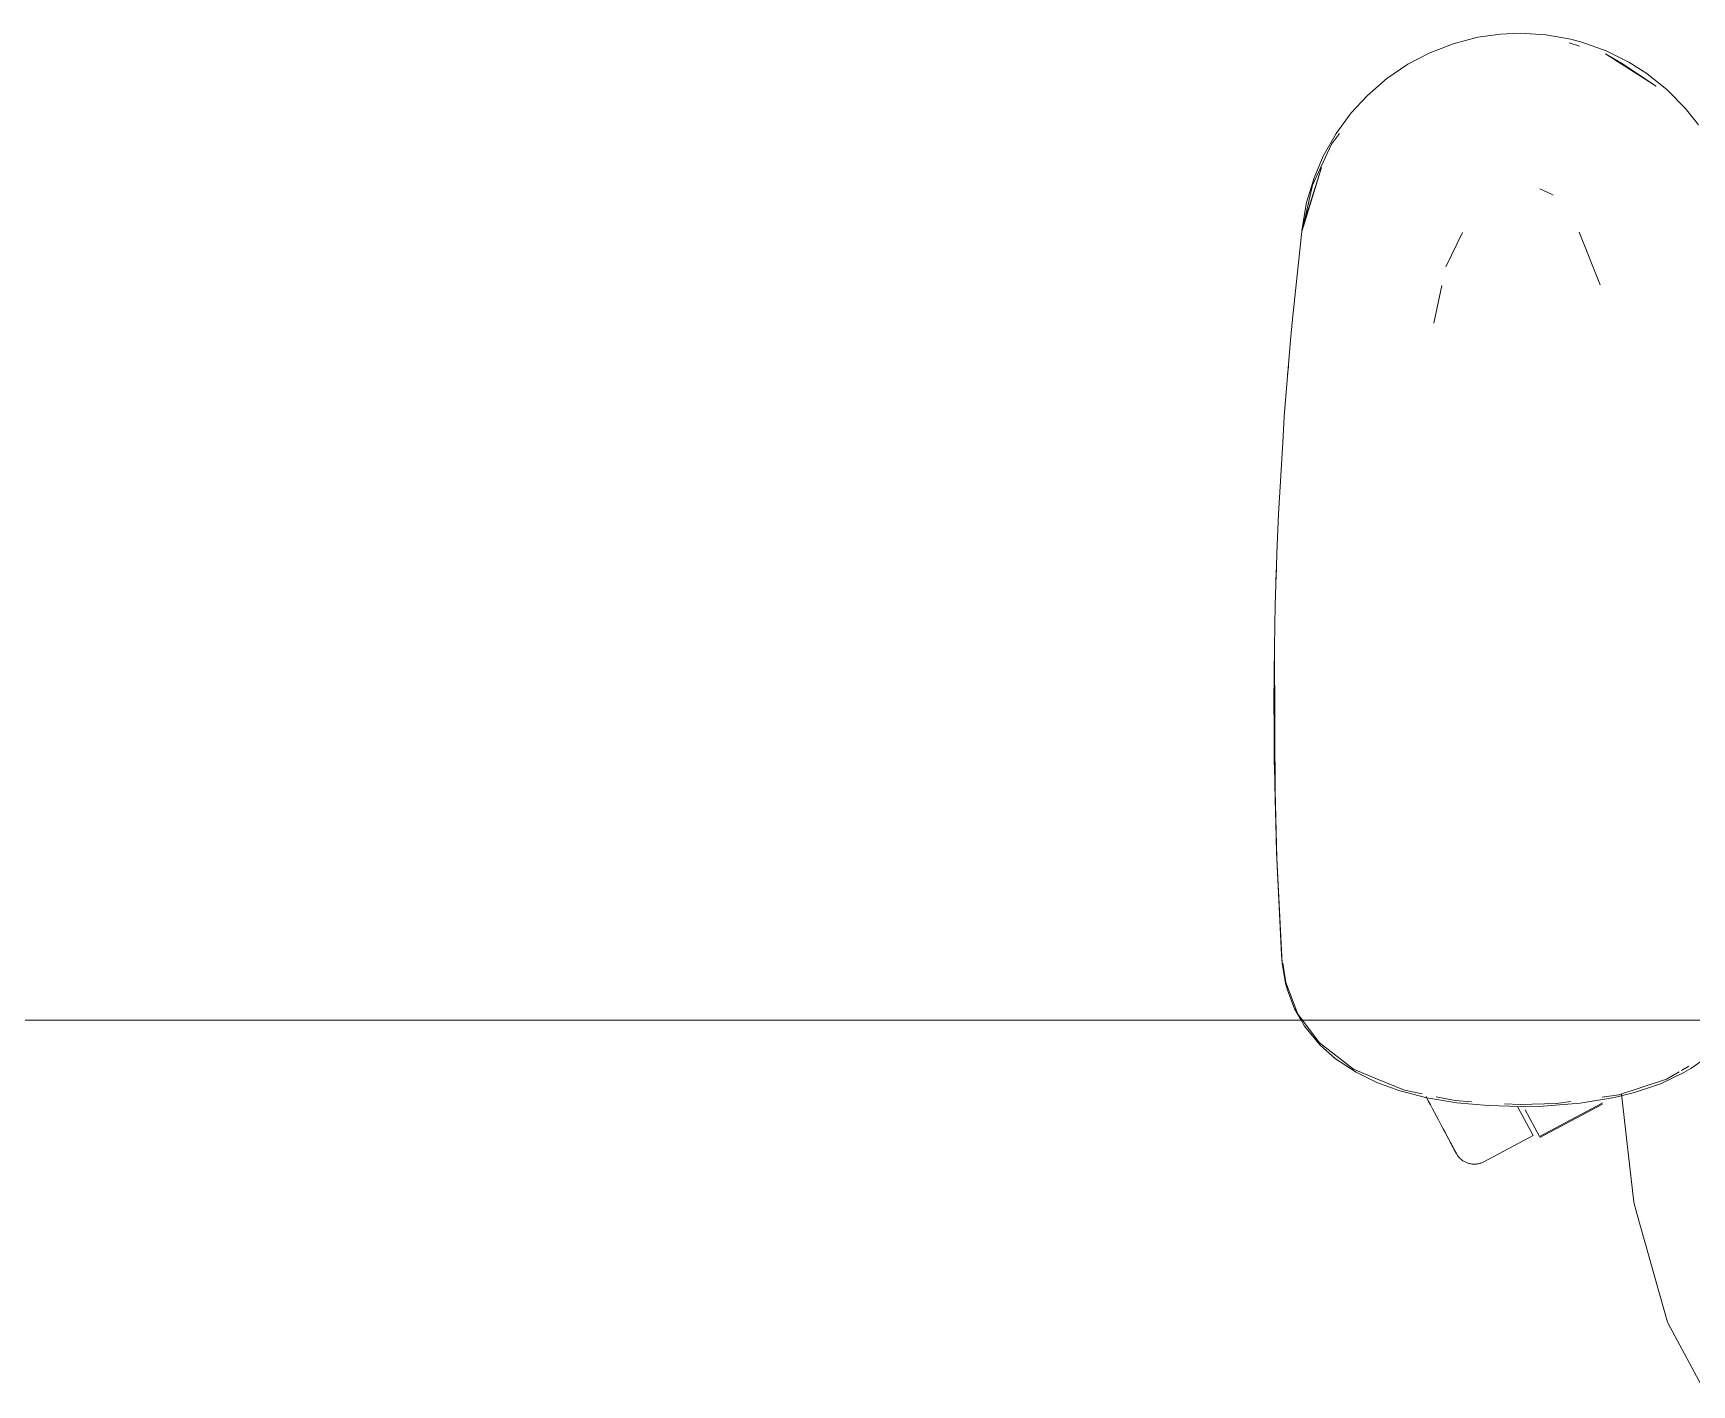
# Model space of a CAD drawing. Header units: millimetres. Extents: x 155927 to 317870, y -36033 to 97293.
# Drawn here: x 177745.5 to 178072.1, y 18435.4 to 18701.5 of the extents above; entities that cross this region are included whole.
import ezdxf

# ---------------------------------------------------------------- set-up
doc = ezdxf.new("R2010")
doc.units = ezdxf.units.MM
doc.header["$MEASUREMENT"] = 0
doc.layers.add('G-IMPT', color=8, linetype='CONTINUOUS', lineweight=9)
doc.layers.add('I-FURN', color=8, linetype='CONTINUOUS', lineweight=9)

msp = doc.modelspace()

# ---------------------------------------------------------------- linework, layer by layer
at = {"layer": 'G-IMPT'}
for p, q in [((178029.93, 18700.71), (178025.06, 18699.44)), ((178029.93, 18700.71), (178034.44, 18701.35)), ((178038.29, 18701.53), (178034.44, 18701.35)), ((178038.29, 18701.53), (178043.33, 18701.23)), ((178043.33, 18701.23), (178048.28, 18700.35)), ((178048.28, 18700.35), (178050.41, 18699.78)), ((178016.19, 18695.42), (178020.35, 18697.61)), ((178020.35, 18697.61), (178025.06, 18699.44)), ((178049.97, 18698.99), (178047.94, 18699.6)), ((178055.18, 18698.07), (178050.41, 18699.78)), ((178055.09, 18697.43), (178058.76, 18695.27)), ((178055.09, 18697.43), (178065.04, 18691.1)), ((178055.18, 18698.07), (178059.69, 18695.83)), ((178016.19, 18695.42), (178012.02, 18692.59)), ((178058.76, 18695.27), (178065.04, 18691.1)), ((178059.69, 18695.83), (178063.24, 18693.57)), ((178012.02, 18692.59), (178008.19, 18689.27)), ((178067.21, 18690.38), (178063.24, 18693.57)), ((178067.21, 18690.38), (178070.76, 18686.77)), ((178005.02, 18685.83), (178008.19, 18689.27)), ((178005.02, 18685.83), (178002.03, 18681.75)), ((178070.76, 18686.77), (178073.39, 18683.47)), ((177999.51, 18677.31), (178002.03, 18681.75)), ((178002.72, 18681.79), (178001.12, 18679.68)), ((177997.38, 18671.62), (178001.12, 18679.68)), ((177995.34, 18662.65), (177999.17, 18675.11)), ((177999.17, 18675.11), (177996.26, 18665.96)), ((177999.51, 18677.31), (177997.7, 18673.07)), ((177997.38, 18671.62), (177995.47, 18663.21)), ((177997.7, 18673.07), (177996.24, 18668.2)), ((178042.12, 18670.91), (178044.34, 18669.9)), ((177995.34, 18663.16), (177996.24, 18668.2)), ((178044.34, 18669.9), (178044.79, 18669.6)), ((177995.34, 18662.65), (177996.26, 18665.96)), ((177993.44, 18645.24), (177995.34, 18663.16)), ((178026.91, 18662.28), (178023.65, 18655.49)), ((178054.01, 18651.95), (178049.87, 18662.37)), ((178021.31, 18644.45), (178022.88, 18651.88)), ((177993.09, 18641.11), (177993.44, 18645.24)), ((177991.84, 18626.05), (177993.09, 18641.11)), ((177992.49, 18634.23), (177992.66, 18635.91)), ((177991.84, 18626.05), (177991.52, 18620.96)), ((177991.52, 18620.96), (177990.71, 18606.82)), ((177990.45, 18600.8), (177990.71, 18606.82)), ((177990.45, 18600.8), (177990.06, 18589.04)), ((177990.31, 18595.91), (177990.2, 18593.98)), ((177990.2, 18593.98), (177990.19, 18592.48)), ((177989.9, 18580.62), (177990.06, 18589.04)), ((177989.9, 18580.62), (177989.81, 18569.83)), ((177989.9, 18580.62), (177989.85, 18560.44)), ((177989.9, 18580.62), (177990.01, 18550.6)), ((177990.01, 18550.6), (177989.81, 18569.83)), ((177989.85, 18560.44), (177990.01, 18550.6)), ((177989.85, 18560.44), (177990.36, 18539.04)), ((177989.85, 18560.44), (177990.32, 18540.25)), ((177989.9, 18560.92), (177989.87, 18558.4)), ((177989.87, 18558.4), (177989.94, 18556.49)), ((177990.01, 18550.6), (177990.36, 18539.04)), ((177990.36, 18539.04), (177990.32, 18540.25)), ((177990.32, 18540.25), (177991.4, 18518.46)), ((177990.32, 18540.25), (177991.29, 18520.07)), ((177990.36, 18539.04), (177991.4, 18518.46)), ((177991.21, 18522.3), (177991.29, 18520.07)), ((177991.4, 18518.46), (177991.29, 18520.07)), ((177991.4, 18518.46), (177991.66, 18516.82)), ((177992.12, 18514.6), (177991.54, 18518.45)), ((177992.1, 18514.42), (177991.66, 18516.82)), ((177992.1, 18514.42), (177992.47, 18513.08)), ((177992.12, 18514.6), (177994.53, 18508.41)), ((177993.86, 18509.43), (177992.47, 18513.08)), ((177993.86, 18509.43), (177995.14, 18507.2)), ((177994.53, 18508.41), (177995.43, 18507.2)), ((177995.14, 18507.2), (177995.82, 18506)), ((177995.43, 18507.2), (177998.7, 18502.78)), ((177995.82, 18506), (177998.9, 18502.26)), ((177998.7, 18502.78), (178005.49, 18497.56)), ((178001.94, 18499.59), (177998.9, 18502.26)), ((178005.98, 18496.94), (178001.94, 18499.59)), ((178070.03, 18497.3), (178071.47, 18498.16)), ((178070.53, 18496.9), (178071.9, 18497.7)), ((178075.36, 18500.15), (178071.9, 18497.7)), ((178005.49, 18497.56), (178009.88, 18495.72)), ((178005.98, 18496.94), (178010.06, 18494.96)), ((178015.5, 18493.4), (178009.88, 18495.72)), ((178014.39, 18493.37), (178010.06, 18494.96)), ((178057.72, 18492.53), (178067.11, 18495.56)), ((178060.8, 18492.95), (178065.89, 18494.69)), ((178065.89, 18494.69), (178070.53, 18496.9)), ((178067.11, 18495.56), (178069.56, 18497.02)), ((178014.39, 18493.37), (178019.87, 18491.94)), ((178015.5, 18493.4), (178018.97, 18492.69)), ((178025.8, 18490.94), (178019.87, 18491.94)), ((178021.72, 18492.12), (178025.47, 18491.36)), ((178025.47, 18491.36), (178028.67, 18491.16)), ((178045.46, 18490.8), (178048.24, 18491.19)), ((178056.88, 18491.98), (178050.11, 18490.86)), ((178054.43, 18492.06), (178057.72, 18492.53)), ((178060.8, 18492.95), (178056.88, 18491.98)), ((178058.22, 18492.65), (178060.64, 18471.37)), ((178025.8, 18490.94), (178031.95, 18490.38)), ((178038.29, 18490.2), (178031.95, 18490.38)), ((178035.18, 18490.76), (178038.29, 18490.57)), ((178045.46, 18490.8), (178038.29, 18490.57)), ((178042.8, 18490.28), (178038.29, 18490.2)), ((178042.8, 18490.28), (178050.11, 18490.86)), ((178061.27, 18469.11), (178060.64, 18471.37)), ((178061.27, 18469.11), (178067.28, 18447.76)), ((178067.28, 18447.76), (178067.87, 18446.65)), ((178067.87, 18446.65), (178073.89, 18435.41))]:
    msp.add_line(p, q, dxfattribs=at)
at = {"layer": 'I-FURN'}
for p, q in [((178960.49, 18507.2), (177560.49, 18507.2)), ((177560.49, 18507.2), (178960.49, 18507.2)), ((178019.75, 18492.16), (178020.19, 18491.34)), ((178020.19, 18491.34), (178020.62, 18490.54)), ((178020.62, 18490.54), (178021.03, 18489.76)), ((178021.03, 18489.76), (178021.43, 18489.01)), ((178021.43, 18489.01), (178021.81, 18488.29)), ((178021.81, 18488.29), (178022.18, 18487.59)), ((178040.83, 18484.48), (178037.84, 18490.11)), ((178042.06, 18484.29), (178039.25, 18489.58)), ((178054.42, 18490.86), (178042.06, 18484.29)), ((178042.15, 18484.12), (178054.51, 18490.69)), ((178054.37, 18490.96), (178054.42, 18490.86)), ((178022.18, 18487.59), (178022.54, 18486.93)), ((178022.54, 18486.93), (178022.87, 18486.3)), ((178022.87, 18486.3), (178023.19, 18485.69)), ((178023.36, 18485.38), (178023.05, 18485.97)), ((178023.19, 18485.69), (178023.5, 18485.13)), ((178023.65, 18484.83), (178023.36, 18485.38)), ((178023.5, 18485.13), (178023.78, 18484.59)), ((178023.93, 18484.32), (178023.65, 18484.83)), ((178023.78, 18484.59), (178024.05, 18484.09)), ((178024.18, 18483.83), (178023.93, 18484.32)), ((178024.05, 18484.09), (178024.29, 18483.62)), ((178024.42, 18483.39), (178024.18, 18483.83)), ((178024.29, 18483.62), (178024.52, 18483.19)), ((178024.64, 18482.98), (178024.42, 18483.39)), ((178024.52, 18483.19), (178024.73, 18482.8)), ((178024.84, 18482.6), (178024.64, 18482.98)), ((178024.73, 18482.8), (178024.92, 18482.45)), ((178025.01, 18482.27), (178024.84, 18482.6)), ((178024.92, 18482.45), (178025.09, 18482.13)), ((178025.17, 18481.97), (178025.01, 18482.27)), ((178025.09, 18482.13), (178025.24, 18481.85)), ((178025.31, 18481.71), (178025.17, 18481.97)), ((178025.24, 18481.85), (178025.37, 18481.61)), ((178025.43, 18481.49), (178025.31, 18481.71)), ((178025.37, 18481.61), (178025.47, 18481.41)), ((178025.52, 18481.31), (178025.43, 18481.49)), ((178025.47, 18481.41), (178025.56, 18481.24)), ((178031.14, 18479.33), (178040.83, 18484.48)), ((178025.6, 18481.17), (178025.52, 18481.31)), ((178025.56, 18481.24), (178025.62, 18481.12)), ((178025.65, 18481.07), (178025.6, 18481.17)), ((178025.62, 18481.12), (178025.67, 18481.04)), ((178025.68, 18481.01), (178025.65, 18481.07)), ((178025.67, 18481.04), (178025.69, 18481)), ((178025.69, 18480.99), (178025.68, 18481.01)), ((178025.69, 18481), (178025.69, 18480.99)), ((178025.71, 18480.95), (178025.69, 18480.99)), ((178025.79, 18480.81), (178025.71, 18480.95)), ((178025.88, 18480.68), (178025.79, 18480.81)), ((178025.97, 18480.55), (178025.88, 18480.68)), ((178026.07, 18480.42), (178025.97, 18480.55)), ((178026.17, 18480.29), (178026.07, 18480.42)), ((178026.27, 18480.17), (178026.17, 18480.29)), ((178026.38, 18480.05), (178026.27, 18480.17)), ((178026.5, 18479.94), (178026.38, 18480.05)), ((178026.62, 18479.83), (178026.5, 18479.94)), ((178026.74, 18479.73), (178026.62, 18479.83)), ((178026.87, 18479.63), (178026.74, 18479.73)), ((178027, 18479.54), (178026.87, 18479.63)), ((178027.14, 18479.45), (178027, 18479.54)), ((178027.28, 18479.37), (178027.14, 18479.45)), ((178027.42, 18479.29), (178027.28, 18479.37)), ((178027.57, 18479.22), (178027.42, 18479.29)), ((178027.71, 18479.16), (178027.57, 18479.22)), ((178027.86, 18479.1), (178027.71, 18479.16)), ((178028.02, 18479.05), (178027.86, 18479.1)), ((178028.17, 18479), (178028.02, 18479.05)), ((178028.33, 18478.96), (178028.17, 18479)), ((178028.49, 18478.93), (178028.33, 18478.96)), ((178028.64, 18478.9), (178028.49, 18478.93)), ((178028.8, 18478.88), (178028.64, 18478.9)), ((178028.96, 18478.87), (178028.8, 18478.88)), ((178029.13, 18478.86), (178028.96, 18478.87)), ((178029.29, 18478.85), (178029.13, 18478.86)), ((178029.45, 18478.86), (178029.29, 18478.85)), ((178029.61, 18478.87), (178029.45, 18478.86)), ((178029.77, 18478.89), (178029.61, 18478.87)), ((178029.93, 18478.91), (178029.77, 18478.89)), ((178030.09, 18478.94), (178029.93, 18478.91)), ((178030.24, 18478.98), (178030.09, 18478.94)), ((178030.4, 18479.02), (178030.24, 18478.98)), ((178030.55, 18479.07), (178030.4, 18479.02)), ((178030.7, 18479.13), (178030.55, 18479.07)), ((178030.85, 18479.19), (178030.7, 18479.13)), ((178031, 18479.25), (178030.85, 18479.19)), ((178031.14, 18479.33), (178031, 18479.25))]:
    msp.add_line(p, q, dxfattribs=at)

doc.saveas('drawing.dxf')
